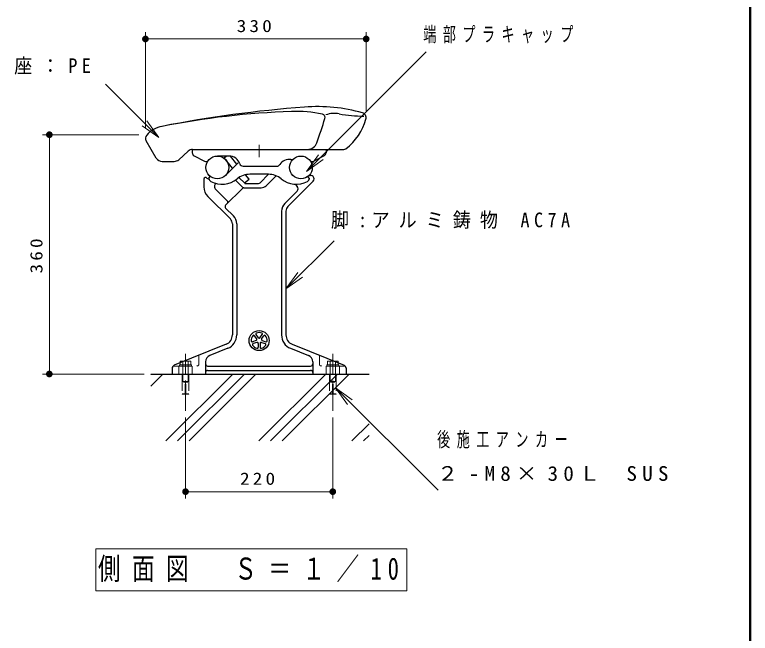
# Model space of a CAD drawing. Units: millimetres on the paper, scale 1:10. Extents: x -365 to 12, y -38 to 257.
# Drawn here: x -110 to 0, y 54.3 to 146.8 of the extents above; entities that cross this region are included whole.
import ezdxf

# ---------------------------------------------------------------- set-up
doc = ezdxf.new("R2010")
doc.units = ezdxf.units.MM
for name, pattern in [('USER1', [4.5, 2.5, -2]), ('USER2', [6, 3, -1, 1, -1]), ('USER3', [8, 3, -1, 1, -1, 1, -1])]:
    doc.linetypes.add(name, pattern=pattern)
doc.layers.add('LY_1', color=7, linetype='Continuous', lineweight=25)
doc.layers.add('LY_2', color=7, linetype='Continuous', lineweight=13)
doc.styles.add('ＭＳ ゴシック', font='')
doc.styles.get('ＭＳ ゴシック').set_extended_font_data('MS Gothic')

# ---------------------------------------------------------------- blocks, each defined once
blk = doc.blocks.new('open_arrow')
at = {"color": 0, "linetype": 'Continuous', "lineweight": -2}
blk.add_lwpolyline([(7.5, 1.25), (0, 0), (7.5, -1.25)], dxfattribs=at)
blk = doc.blocks.new('filled_dot')
at = {"color": 0, "linetype": 'Continuous', "lineweight": -2, "const_width": 1.25}
blk.add_lwpolyline([(-0.625, 0, 1), (0.625, 0, 1)], format="xyb", close=True, dxfattribs=at)

msp = doc.modelspace()

# ---------------------------------------------------------------- linework, layer by layer
at = {"layer": 'LY_1', "lineweight": 13}
for p, q in [((-90.424, 129.891), (-90.424, 144.213)), ((-57.424, 132.441), (-57.424, 144.213)), ((-90.424, 143.213), (-57.424, 143.213)), ((-66.333, 123.404), (-48.454, 141.283)), ((-88.427, 128.468), (-96.41, 136.451)), ((-91.424, 128.891), (-105.789, 128.891)), ((-104.789, 93.091), (-104.789, 128.891)), ((-69.424, 105.815), (-62.214, 113.024)), ((-90.621, 93.091), (-105.789, 93.091)), ((-89.621, 91.286), (-87.815, 93.091)), ((-89.621, 93.025), (-89.555, 93.091)), ((-87.378, 83.091), (-77.378, 93.091)), ((-85.639, 83.091), (-75.639, 93.091)), ((-83.899, 83.091), (-73.899, 93.091)), ((-73.462, 83.091), (-63.462, 93.091)), ((-71.723, 83.091), (-61.723, 93.091)), ((-69.983, 83.091), (-59.983, 93.091)), ((-62.002, 91.015), (-46.682, 75.695)), ((-84.424, 86.591), (-84.424, 74.492)), ((-62.424, 86.591), (-62.424, 74.492)), ((-59.546, 83.091), (-56.99, 85.648)), ((-57.807, 83.091), (-56.99, 83.908)), ((-62.424, 75.492), (-84.424, 75.492)), ((-51.348, 66.941), (-97.848, 66.941)), ((-97.848, 66.941), (-97.848, 60.641)), ((-51.348, 60.641), (-51.348, 66.941)), ((-97.848, 60.641), (-51.348, 60.641))]:
    msp.add_line(p, q, dxfattribs=at)
at = {"layer": 'LY_1'}
for p, q in [((-88.8, 125.383), (-90.32, 127.96)), ((-83.424, 126.691), (-83.424, 126.195)), ((-83.37, 126.691), (-60.756, 126.691)), ((-63.424, 126.691), (-63.424, 126.195)), ((-85.456, 125.15), (-84.041, 126.432)), ((-83.153, 125.751), (-81.601, 124.947)), ((-77.924, 125.691), (-79.674, 125.691)), ((-78.662, 125.446), (-78.358, 125.691)), ((-77.392, 123.868), (-78.662, 125.446)), ((-76.752, 124.508), (-77.704, 125.691)), ((-63.694, 125.751), (-65.247, 124.947)), ((-87.939, 124.891), (-86.127, 124.891)), ((-78.472, 122.789), (-76.582, 124.678)), ((-75.838, 124.191), (-70.767, 124.191)), ((-81.674, 122.241), (-81.674, 121.069)), ((-80.924, 122.404), (-80.726, 122.656)), ((-80.924, 122.404), (-80.875, 122.209)), ((-76.967, 122.098), (-75.912, 121.042)), ((-76.441, 122.491), (-75.584, 121.634)), ((-76.441, 122.491), (-75.584, 121.634)), ((-75.634, 121.684), (-74.933, 122.249)), ((-74.933, 122.249), (-75.458, 122.901)), ((-72.034, 122.971), (-74.813, 122.971)), ((-73.291, 121.693), (-72.012, 122.971)), ((-72.392, 121.248), (-70.894, 122.746)), ((-65.924, 122.404), (-66.122, 122.656)), ((-65.924, 122.404), (-66.122, 122.656)), ((-65.924, 122.404), (-65.972, 122.209)), ((-65.924, 122.404), (-65.972, 122.209)), ((-80.084, 121.315), (-80.084, 121.025)), ((-75.513, 121.605), (-73.503, 121.605)), ((-69.131, 118.153), (-65.351, 121.934)), ((-68.052, 121.475), (-67.744, 121.167)), ((-79.996, 120.813), (-78.193, 119.01)), ((-75.912, 120.867), (-78.434, 118.345)), ((-75.7, 120.955), (-73.099, 120.955)), ((-69.59, 118.613), (-67.744, 120.46)), ((-81.088, 119.655), (-77.716, 116.284)), ((-78.434, 117.92), (-77.257, 116.744)), ((-70.074, 117.446), (-70.074, 98.93)), ((-69.424, 117.446), (-69.424, 98.93)), ((-77.424, 115.577), (-77.424, 98.93)), ((-76.774, 115.577), (-76.774, 98.93)), ((-73.545, 98.513), (-73.894, 98.993)), ((-73.302, 98.513), (-72.954, 98.993)), ((-73.863, 98.106), (-74.427, 97.923)), ((-73.788, 98.337), (-74.136, 98.817)), ((-73.059, 98.337), (-72.711, 98.817)), ((-72.985, 98.106), (-72.42, 97.923)), ((-78.363, 97.538), (-86.11, 94.417)), ((-78.12, 96.935), (-80.797, 95.857)), ((-73.77, 97.821), (-74.334, 97.638)), ((-73.574, 97.678), (-73.574, 97.085)), ((-73.274, 97.678), (-73.274, 97.085)), ((-73.077, 97.821), (-72.513, 97.637)), ((-68.727, 96.935), (-66.05, 95.857)), ((-68.484, 97.538), (-60.737, 94.417)), ((-81.424, 94.929), (-81.424, 93.091)), ((-65.424, 94.929), (-65.424, 93.091)), ((-86.424, 93.953), (-86.424, 93.091)), ((-81.124, 94.291), (-65.724, 94.291)), ((-81.124, 93.641), (-65.724, 93.641)), ((-60.424, 93.953), (-60.424, 93.091)), ((-89.621, 93.091), (-56.99, 93.091))]:
    msp.add_line(p, q, dxfattribs=at)
at = {"layer": 'LY_1', "linetype": 'USER2', "lineweight": 13}
for p, q in [((-73.424, 125.552), (-73.424, 127.372)), ((-84.424, 96.134), (-84.424, 87.591)), ((-62.424, 96.134), (-62.424, 87.591))]:
    msp.add_line(p, q, dxfattribs=at)
at = {"layer": 'LY_1', "linetype": 'USER1', "lineweight": 13}
for p, q in [((-82.424, 95.903), (-82.424, 94.591)), ((-64.424, 95.903), (-64.424, 94.591)), ((-86.124, 94.291), (-82.724, 94.291)), ((-85.424, 94.291), (-85.424, 93.091)), ((-83.424, 94.291), (-83.424, 93.091)), ((-60.724, 94.291), (-64.124, 94.291)), ((-63.424, 94.291), (-63.424, 93.091)), ((-61.424, 94.291), (-61.424, 93.091))]:
    msp.add_line(p, q, dxfattribs=at)
at = {"layer": 'LY_1', "color": 2, "linetype": 'USER1', "lineweight": 13}
for p, q in [((-85.214, 95.001), (-85.214, 94.451)), ((-85.214, 95.001), (-83.634, 95.001)), ((-84.819, 95.001), (-84.819, 94.451)), ((-84.029, 95.001), (-84.029, 94.451)), ((-83.634, 95.001), (-83.634, 94.451)), ((-63.214, 95.001), (-63.214, 94.451)), ((-63.214, 95.001), (-61.634, 95.001)), ((-62.819, 95.001), (-62.819, 94.451)), ((-62.029, 95.001), (-62.029, 94.451)), ((-61.634, 95.001), (-61.634, 94.451)), ((-85.324, 94.451), (-83.524, 94.451)), ((-85.324, 94.451), (-85.324, 94.291)), ((-85.324, 94.291), (-83.524, 94.291)), ((-84.824, 94.451), (-84.824, 91.951)), ((-84.824, 94.451), (-84.824, 92.451)), ((-84.024, 94.451), (-84.024, 91.951)), ((-84.024, 94.451), (-84.024, 92.451)), ((-83.524, 94.451), (-83.524, 94.291)), ((-63.324, 94.451), (-61.524, 94.451)), ((-63.324, 94.451), (-63.324, 94.291)), ((-63.324, 94.291), (-61.524, 94.291)), ((-62.824, 94.451), (-62.824, 91.951)), ((-62.824, 94.451), (-62.824, 92.451)), ((-62.024, 94.451), (-62.024, 91.951)), ((-62.024, 94.451), (-62.024, 92.451)), ((-61.524, 94.451), (-61.524, 94.291)), ((-84.924, 93.091), (-84.924, 90.141)), ((-84.924, 93.091), (-83.924, 93.091)), ((-83.924, 93.091), (-83.924, 90.141)), ((-62.924, 93.091), (-62.924, 90.141)), ((-62.924, 93.091), (-61.924, 93.091)), ((-61.924, 93.091), (-61.924, 90.141)), ((-84.824, 91.951), (-84.024, 91.951)), ((-84.474, 91.591), (-84.374, 91.591)), ((-84.474, 91.591), (-84.474, 90.091)), ((-84.374, 91.591), (-84.374, 90.091)), ((-62.824, 91.951), (-62.024, 91.951)), ((-62.474, 91.591), (-62.374, 91.591)), ((-62.474, 91.591), (-62.474, 90.091)), ((-62.374, 91.591), (-62.374, 90.091)), ((-84.924, 90.141), (-84.474, 90.141)), ((-84.874, 90.091), (-84.924, 90.141)), ((-84.874, 90.091), (-84.474, 90.091)), ((-83.924, 90.141), (-84.374, 90.141)), ((-83.974, 90.091), (-84.374, 90.091)), ((-83.974, 90.091), (-83.924, 90.141)), ((-62.924, 90.141), (-62.474, 90.141)), ((-62.874, 90.091), (-62.924, 90.141)), ((-62.874, 90.091), (-62.474, 90.091)), ((-61.924, 90.141), (-62.374, 90.141)), ((-61.974, 90.091), (-62.374, 90.091)), ((-61.974, 90.091), (-61.924, 90.141))]:
    msp.add_line(p, q, dxfattribs=at)
at = {"layer": 'LY_1', "linetype": 'USER3', "lineweight": 13}
for p, q in [((-84.756, 91.891), (-84.091, 91.891)), ((-62.756, 91.891), (-62.091, 91.891))]:
    msp.add_line(p, q, dxfattribs=at)
at = {"layer": 'LY_1'}
for centre, radius in [((-79.674, 123.991), 1.7), ((-67.174, 123.991), 1.7), ((-73.424, 98.091), 1.5)]:
    msp.add_circle(centre, radius, dxfattribs=at)
for centre, radius, start, end in [((-64.738, 107.949), 25.142, 74.38729, 94.3365), ((-64.425, 10.787), 121.648, 91.96378, 101.15142), ((-52.773, -49.842), 183.387, 94.3365, 101.05761), ((-67.929, 112.964), 19.411, 78.22671, 91.96378), ((-64.07, 131.477), 0.5, 343.01808, 78.22672), ((-62.149, 128.5), 3.587, 78.7048, 111.03332), ((-58.072, 148.909), 17.226, 258.70479, 270.98936), ((-58.174, 131.441), 0.75, 344.09115, 74.38729), ((-140.435, 154.798), 80.346, 340.27838, 343.01808), ((-65.737, 133.597), 8.615, 307.87192, 344.09115), ((-87.152, 126.078), 4.138, 101.15142, 138.09672), ((-89.674, 128.341), 0.75, 138.09672, 210.5201), ((-66.213, 128.191), 1.5, 270, 340.27838), ((-83.37, 125.691), 1, 90, 132.18444), ((-60.756, 127.191), 0.5, 270, 307.87192), ((-87.939, 125.891), 1, 210.5201, 270), ((-82.924, 126.195), 0.5, 180, 242.62388), ((-77.924, 123.991), 1.7, 18.553, 90.00005), ((-63.924, 126.195), 0.5, 297.37612, 0), ((-86.127, 125.891), 1, 270, 312.18444), ((-81.371, 125.391), 0.5, 242.62388, 320.47886), ((-75.838, 124.691), 0.5, 198.55272, 270), ((-70.767, 124.691), 0.5, 270, 326.94406), ((-68.924, 123.491), 1.7, 81.51153, 146.94426), ((-68.599, 125.667), 0.5, 261.51171, 310.37904), ((-65.477, 125.391), 0.5, 219.52113, 297.37612), ((-81.424, 122.241), 0.25, 41.81032, 180), ((-80.865, 122.741), 0.5, 221.81032, 270), ((-80.39, 122.33), 0.5, 194.03618, 241.68465), ((-78.967, 124.971), 3.5, 241.68463, 309.71514), ((-74.813, 119.971), 3, 90.00002, 129.71514), ((-72.034, 119.971), 3, 50.28485, 90.00002), ((-67.881, 124.971), 3.5, 230.28487, 298.31532), ((-66.458, 122.33), 0.5, 298.31531, 345.96377), ((-66.458, 122.33), 0.5, 298.31531, 345.96377), ((-65.704, 122.287), 0.5, 315.00001, 130.77489), ((-79.674, 121.069), 2, 179.99998, 224.99991), ((-79.784, 121.293), 0.3, 103.38609, 179.99996), ((-79.784, 121.025), 0.3, 179.99998, 224.99998), ((-75.7, 121.255), 0.3, 224.99956, 270.00002), ((-75.513, 121.705), 0.1, 224.99999, 270.00002), ((-75.513, 121.705), 0.1, 225.00122, 270.00002), ((-75.513, 121.705), 0.1, 224.99999, 270.00002), ((-75.513, 121.705), 0.1, 224.99999, 270.00002), ((-75.513, 121.705), 0.1, 225.00122, 270.00002), ((-75.513, 121.705), 0.1, 224.99999, 270.00002), ((-75.513, 121.705), 0.1, 225.00122, 270.00002), ((-73.503, 121.905), 0.3, 270.00002, 315.00041), ((-73.099, 121.955), 1, 270.00002, 314.99988), ((-68.097, 120.813), 0.5, 315.00025, 45.00025), ((-75.7, 120.655), 0.3, 89.99998, 134.99999), ((-78.405, 118.798), 0.3, 315.00001, 45.00001), ((-78.222, 118.133), 0.3, 135.00001, 225), ((-68.424, 117.446), 1.65, 134.99995, 179.99996), ((-68.424, 117.446), 1, 134.99989, 179.99996), ((-78.424, 115.577), 1.65, 0, 45.00008), ((-78.424, 115.577), 1, 0, 45.00012), ((-73.772, 99.081), 0.15, 109.39839, 215.99994), ((-73.424, 98.091), 1.2, 70.60154, 109.39844), ((-73.075, 99.081), 0.15, 324.00011, 70.60162), ((-78.924, 98.93), 1.5, 291.94306, 0), ((-78.924, 98.93), 2.15, 291.94306, 0), ((-73.424, 98.091), 1.2, 142.60154, 181.39843), ((-74.473, 98.065), 0.15, 181.39841, 287.99994), ((-74.258, 98.729), 0.15, 36.00011, 142.60162), ((-73.909, 98.249), 0.15, 287.99991, 35.99998), ((-73.424, 98.601), 0.15, 215.99991, 323.99998), ((-72.938, 98.249), 0.15, 143.9999, 251.99997), ((-72.589, 98.729), 0.15, 37.39839, 143.99992), ((-73.424, 98.091), 1.2, 358.60155, 37.39844), ((-72.374, 98.065), 0.15, 252.00011, 358.60163), ((-67.924, 98.93), 2.15, 179.99999, 248.05695), ((-67.924, 98.93), 1.5, 179.99999, 248.05695), ((-74.288, 97.495), 0.15, 108.0001, 214.60162), ((-73.424, 98.091), 1.2, 214.60156, 253.39845), ((-73.724, 97.678), 0.15, 359.9999, 107.99998), ((-73.724, 97.085), 0.15, 253.3984, 359.99994), ((-73.124, 97.678), 0.15, 71.9999, 179.99996), ((-73.124, 97.085), 0.15, 180.00012, 286.60164), ((-73.424, 98.091), 1.2, 286.60155, 325.39845), ((-72.559, 97.495), 0.15, 325.3984, 71.99993), ((-80.424, 94.929), 1, 111.94306, 180), ((-66.424, 94.929), 1, 0, 68.05694), ((-81.124, 94.591), 0.3, 179.99998, 270.00003), ((-65.724, 94.591), 0.3, 270.00002, 0), ((-85.924, 93.953), 0.5, 111.94306, 180), ((-81.124, 93.341), 0.3, 89.99998, 179.99996), ((-65.724, 93.341), 0.3, 0, 89.99998), ((-60.924, 93.953), 0.5, 0, 68.05694)]:
    msp.add_arc(centre, radius, start, end, dxfattribs=at)
at = {"layer": 'LY_1', "linetype": 'USER1', "lineweight": 13}
for centre, start, end in [((-82.724, 94.591), 270, 0), ((-64.124, 94.591), 179.99999, 270), ((-86.124, 93.991), 90, 180), ((-60.724, 93.991), 0, 90)]:
    msp.add_arc(centre, 0.3, start, end, dxfattribs=at)
at = {"layer": 'LY_2', "lineweight": 50}
msp.add_line((0, 0), (0, 257), dxfattribs=at)

# ---------------------------------------------------------------- block references
at = {"layer": 'LY_1', "lineweight": 13, "xscale": 0.4, "yscale": 0.4}
for p in [(-90.424, 143.213), (-84.424, 75.492)]:
    msp.add_blockref('filled_dot', p, dxfattribs=at)
for name, p, rotation in [('filled_dot', (-57.424, 143.213), 180), ('open_arrow', (-88.427, 128.468), 135), ('filled_dot', (-104.789, 128.891), 270), ('open_arrow', (-66.333, 123.404), 45), ('open_arrow', (-69.424, 105.815), 45), ('filled_dot', (-104.789, 93.091), 90), ('open_arrow', (-62.002, 91.015), 315), ('filled_dot', (-62.424, 75.492), 180)]:
    msp.add_blockref(name, p, dxfattribs=dict(at, rotation=rotation))

# ---------------------------------------------------------------- texts
at = {"layer": 'LY_1', "style": 'ＭＳ ゴシック'}
for s, insert, char_height, attachment_point in [('\\T1.33;\\W1.15;330', (-73.924, 144.213), 1.833, 8), ('\\T1.5;\\W0.65;端部プラキャップ', (-48.887, 143.783), 2.199, 4), ('\\T1.5;\\W0.9;座：PE', (-110.041, 139.101), 2.199, 4), ('\\T1.5;\\W0.9;脚:アルミ鋳物\\~AC7A', (-62.686, 116.024), 2.199, 4), ('\\T1.5;\\W0.65;後施工アンカー', (-46.812, 83.195), 2.199, 4), ('\\T1.5;\\W1.05;２-M8×30Ｌ\\~SUS', (-46.812, 78.195), 2.199, 4), ('\\T1.33;\\W1.15;220', (-73.424, 76.492), 1.833, 8), ('\\T1.51;\\W0.75;側面図\u3000Ｓ＝１／10', (-74.598, 63.791), 3.299, 5)]:
    msp.add_mtext(s, dxfattribs=dict(at, insert=insert, char_height=char_height, attachment_point=attachment_point))
at = {"layer": 'LY_1', "insert": (-105.789, 110.991), "char_height": 1.833, "attachment_point": 8, "rotation": 90, "style": 'ＭＳ ゴシック'}
msp.add_mtext('\\T1.33;\\W1.15;360', dxfattribs=at)

doc.saveas('drawing.dxf')
